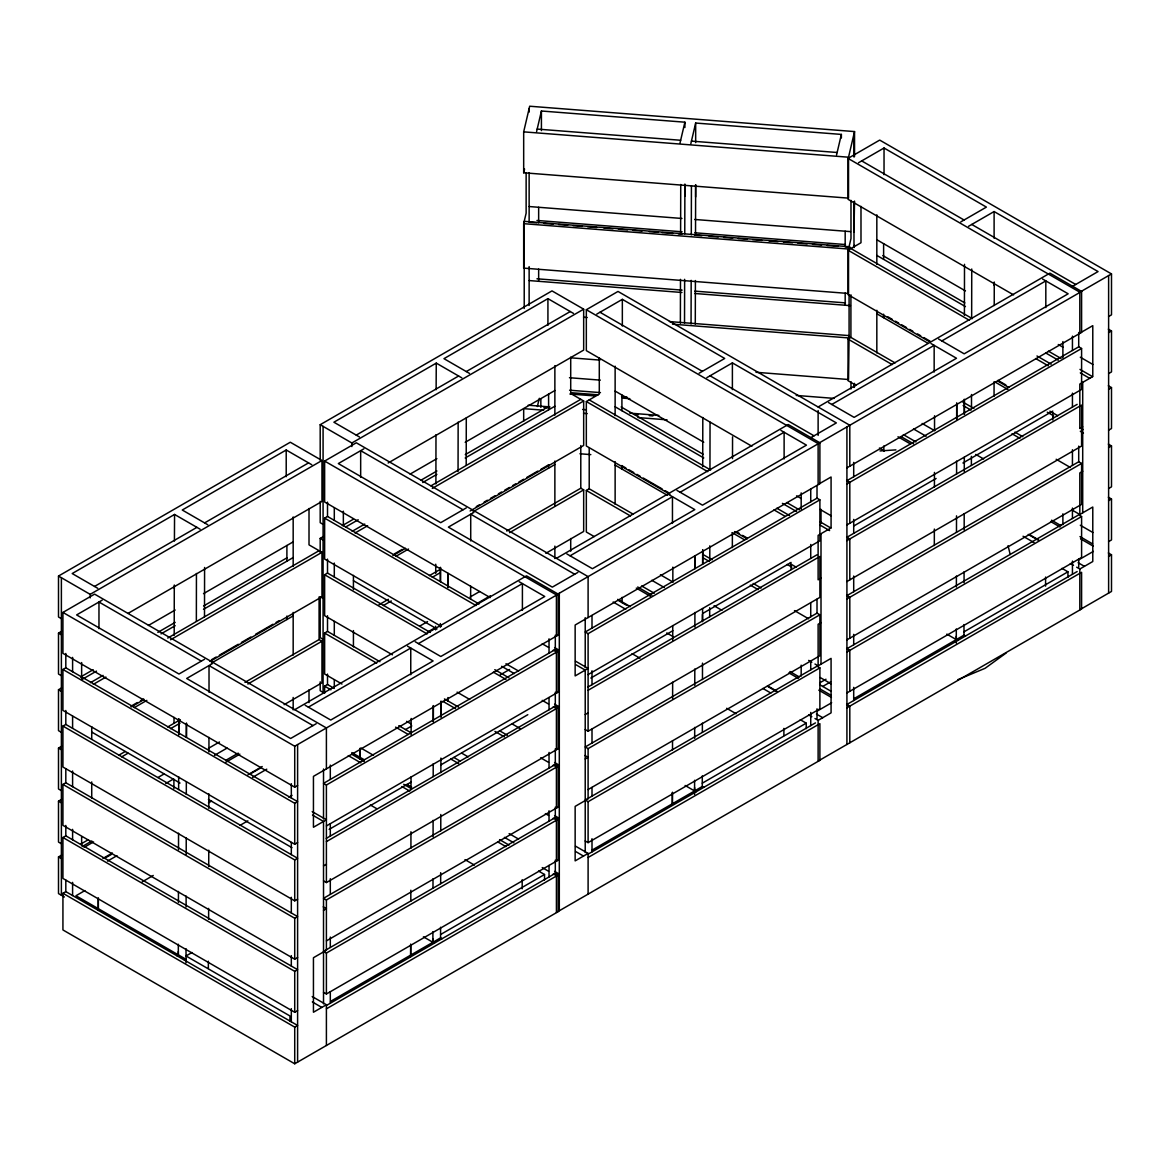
<?xml version="1.0" encoding="UTF-8"?>
<svg xmlns="http://www.w3.org/2000/svg" width="1170" height="1170" viewBox="0 0 1170 1170"><rect width="100%" height="100%" fill="white"/><g stroke="black" fill="none" stroke-linecap="round" stroke-linejoin="round"><path stroke-width="1.5" d="M98.309 910.435L98.324 897.858M173.906 788.536L173.921 779.41M174.023 722.855L174.037 717.385M174.198 635.295L174.286 586.038M176.743 955.671L178.323 954.852L178.337 944.234M178.425 902.362L178.44 891.438M178.513 849.566L178.542 833.186M178.63 789.487L178.659 776.748M178.732 734.877L178.761 718.658L178.747 734.482M186.03 948.709L186.015 962.778M186.103 906.969L186.118 896.074M186.205 854.334L186.235 837.998M186.308 794.43L186.337 781.721M186.425 736.983L186.454 723.016L186.396 737.173M196.355 621.007L196.443 573.49M204.501 616.692L204.589 567.479M208.626 919.298L208.64 908.388M208.728 866.546L208.757 850.181M208.83 808.353L208.86 793.801M208.947 751.959L208.962 737.407M360.009 759.096L360.024 748.303M410.714 955.861L410.728 945.331M410.816 901.178L410.831 890.224M410.919 848.192L410.948 831.753M411.021 789.735L411.05 776.938M411.123 734.921L411.153 718.468M432.9 931.642L432.885 942.289L434.45 943.122M432.988 887.869L433.002 878.743M433.075 836.784L433.105 820.36M433.192 776.573L433.207 763.805M433.295 721.846L433.324 705.583L433.309 721.437M435.62 629.899L435.635 626.242M435.723 573.344L435.737 564.218M435.898 483.941L435.986 434.684M440.344 627.222L440.359 623.581M440.432 581.709L440.461 567.318L440.447 581.417M330.51 1001.403L440.578 937.857L440.578 927.254M440.666 883.599L440.68 872.688M440.768 830.846L440.797 814.481M440.871 772.639L440.9 758.087M440.973 716.815L441.017 701.064L440.944 717.02M447.905 701.166L447.92 697.539M448.125 587.384L448.154 573.417L448.095 587.559M458.055 471.481L458.143 422.151M466.201 465.353L466.289 417.953M470.647 598.806L470.662 586.068M672.414 804.507L672.443 792.222M672.516 749.838L672.531 740.698M672.618 698.68L672.648 682.227M672.721 640.209L672.75 625.599M672.838 581.739L672.852 567.128M680.37 323.169L680.487 279.367M680.604 233.751L680.735 184.48M684.523 323.052L684.64 279.323M684.757 233.766L684.889 184.582M691.06 324.031L691.178 280.347M691.294 234.834L691.426 185.679M695.521 235.126L695.653 184.743M695.287 324.148L695.404 280.537M696.165 791.768L694.585 790.949L694.6 780.302M694.673 738.343L694.702 727.389M694.775 685.43L694.804 669.021M694.892 627.061L694.907 612.466M694.995 568.678L695.024 556.028L695.009 568.371M702.424 621.679L702.439 614.396M702.717 466.713L702.804 417.485M592.21 850.049L702.278 786.503L702.292 775.9M702.366 732.259L702.38 723.162M702.468 679.507L702.497 663.141M702.57 621.299L702.6 608.561M702.687 563.721L702.717 549.724L702.658 563.955M709.678 616.795L709.693 607.698M709.78 560.401L709.81 545.849M709.956 469.462L710.044 422.18M732.347 547.575L732.376 533.052M732.508 458.64L732.552 436.849M934.318 545.512L934.347 529.059M934.42 487.042L934.45 472.417M934.537 430.399L934.552 415.774M957.864 640.429L956.285 639.595L956.299 628.963M956.373 587.004L956.402 576.049M956.475 532.262L956.519 515.853M956.592 473.879L956.607 461.112M956.694 419.153L956.724 402.904L956.709 418.743M853.91 698.709L963.978 635.164L963.992 624.561M964.065 582.733L964.08 571.808M964.168 529.981L964.197 513.601M964.27 471.773L964.299 457.221M964.387 414.122L964.255 399.233M964.416 315.373L964.504 264.318M971.378 465.441L971.393 456.344M971.495 407.248L971.509 394.509M971.656 318.123L971.744 269.012M994.047 396.221L994.076 381.712M994.222 305.472L994.266 282.014L994.251 285.509M174.418 541.052L174.564 514.449L200.114 529.206M410.597 956.855L410.67 944.102M436.117 389.712L436.264 363.109L461.814 377.851M672.311 803.688L672.37 792.763M854.539 131.581L848.528 157.204L848.528 198.139L523.677 172.78L523.677 131.859L529.674 106.221L854.539 131.581L854.539 156.487M523.677 172.78L524.555 169.021M536.577 131.669L541.417 111.004L684.889 122.192L684.903 127.515M850.985 200.377L850.985 238.548L848.528 249.034L848.528 293.48L523.677 268.12L523.677 223.675L526.134 213.189L526.134 173.204M523.677 268.12L524.218 265.795M537.381 406.516L539.297 398.297M680.048 142.872L684.889 122.192M690.827 143.72L695.667 123.04L841.376 134.418L841.376 137.972M836.535 155.083L841.376 134.418M853.983 231.894L854.539 201.094M854.539 245.261L853.983 247.587L853.983 201.649M755.981 372.279L848.528 379.504L849.084 335.6L669.415 321.575M1006.127 653.035L985.096 668.304L957.894 679.638M320.2 460.293L320.2 424.71L551.991 290.891L583.669 309.173L583.669 350.093L388.147 462.984M61.381 618.652L58.5 616.985L58.5 576.049L290.292 442.231L321.969 460.512L321.969 501.447L128.013 613.416M436.264 363.109L333.889 422.209L359.453 436.966M573.476 313.399L547.926 298.642L443.956 358.663L469.506 373.42M174.564 514.449L72.189 573.549L97.754 588.305M311.776 464.739L286.211 449.997L182.257 510.018L207.807 524.76M356.236 435.108L458.611 376.009M466.303 371.563L570.258 311.542M94.536 586.448L196.911 527.348M204.604 522.902L308.558 462.881M320.2 424.71L351.877 442.991L583.669 309.173M58.5 576.049L90.178 594.345L321.969 460.512M1013.6 294.898L848.031 199.309L848.031 158.389L879.708 140.093L1111.5 273.926L1111.5 314.847L1108.619 316.514M751.9 446.253L586.331 350.649L586.331 309.728L618.009 291.447L849.8 425.266L849.8 466.201M490.201 597.592L324.631 502.003L324.631 461.068L356.309 442.786L588.101 576.62L588.101 617.541M297.604 785.509L294.723 787.176L62.931 653.343L62.931 612.422L94.595 594.126L326.401 727.959L326.401 768.88M858.487 162.762L884.037 148.005L986.412 207.105L960.848 221.861M596.788 314.101L622.338 299.344L724.713 358.459L699.148 373.201M363.87 448.827L338.32 463.569L440.695 522.683L466.245 507.926M102.17 600.166L76.62 614.923L178.995 674.022L204.545 659.266M61.381 675.704L58.5 674.037L58.5 633.116L61.659 631.288M441.309 626.433L324.631 559.055L324.631 518.134L327.512 516.467L479.071 603.969M62.931 669.474L65.812 667.807L297.604 801.64L294.723 803.307L62.931 669.474L62.931 710.409L294.723 844.228L297.604 842.561M410.129 474.099L436.878 458.655M465.192 442.304L554.872 390.531M148.415 625.453L175.178 610.009M203.492 593.658L293.173 541.871M320.2 552.62L320.2 538.39L323.359 536.562M342.283 525.637L353.311 519.261M421.112 480.124L436.893 471.013M465.265 454.633L548.847 406.385M61.381 732.318L58.5 730.65L58.5 689.73L61.659 687.901M80.569 676.977L93.19 669.708M157.848 632.37L175.193 622.367M203.565 605.972L287.147 557.724M345.603 527.041L358.195 519.772M422.706 482.523L436.878 474.347M465.192 457.997L554.872 406.224M82.339 679.287L96.496 671.112M161.007 633.877L175.178 625.701M203.492 609.336L293.173 557.563M352.155 531.341L364.762 524.058M430.999 485.828L580.788 399.336M90.441 682.68L103.062 675.397M167.72 638.074L319.088 550.675M355.022 533.008L367.643 525.725M432.3 488.402L583.669 401.003L583.669 445.448L470.135 510.983M93.322 684.348L105.943 677.064M170.586 639.741L321.969 552.342L321.969 596.788L210.015 661.43M930.018 341.991L848.031 294.65L848.031 250.204L860.988 242.731L860.988 206.373M669.898 494.252L586.331 446.004L586.331 401.559L599.289 394.071L599.289 357.713M392.433 654.82L324.631 615.669L324.631 574.748L327.512 573.081L430.282 632.429M62.931 726.087L65.812 724.435L297.604 858.254L294.723 859.921L62.931 726.087L62.931 767.023L294.723 900.841L297.604 899.189M394.319 553.936L402.202 549.373M476.307 506.595L479.466 504.767M484.19 502.032L487.349 500.219M490.493 498.391L495.232 495.671M498.391 493.842L501.535 492.029M504.694 490.201L509.418 487.466M512.577 485.652L515.736 483.824M518.88 482.011L523.619 479.276M526.763 477.462L537.805 471.086M540.964 469.272L548.847 464.709M61.381 790.657L58.5 788.99L58.5 748.069L61.659 746.241M131.04 706.183L137.343 702.541M140.502 700.728L143.647 698.899M211.448 659.763L216.187 657.028M219.346 655.2L238.256 644.275M241.415 642.462L250.877 636.992M255.601 634.272L272.946 624.253M276.105 622.425L279.264 620.612M131.172 706.943L143.793 699.66M392.871 555.604L405.493 548.321M395.957 556.306L408.549 549.037M473.06 511.787L554.872 464.548M134.257 707.645L146.85 700.377M211.361 663.141L293.173 615.903M968.541 226.307L994.105 211.551L1098.06 271.572L1072.51 286.328M706.841 377.647L732.391 362.89L836.36 422.911L810.81 437.668M473.938 512.372L448.388 527.114L552.342 587.135L577.892 572.393M212.238 663.712L186.688 678.468L290.643 738.489L316.192 723.733M341.976 684.026L324.631 674.008L324.631 633.087L327.512 631.42L379.928 661.693M62.931 784.426L65.812 782.759L297.604 916.593L294.723 918.26L62.931 784.426L62.931 825.347L294.723 959.181L297.604 957.513M378.948 604.758L388.411 599.289M429.419 575.625L440.447 569.249M506.683 531.004L580.788 488.226L583.669 489.879L583.669 531.458L545.834 553.308M118.828 755.191L125.146 751.549M167.72 726.965L180.326 719.682M244.983 682.359L319.088 639.566L321.969 641.233L321.969 682.812L284.12 704.662M383.409 605.504L391.292 600.956M432.3 577.278L440.183 572.73M509.564 532.672L583.669 489.879M121.709 756.844L128.013 753.202M170.586 728.632L180.048 723.162M247.864 684.026L321.969 641.233M855.913 385.222L848.031 380.674L848.031 339.095L850.912 337.428L895.065 362.919M594.214 536.577L586.331 532.028L586.331 490.449L589.212 488.782L633.365 514.273M61.381 843.745L58.5 842.078L58.5 801.157L61.659 799.329M419.679 626.14L427.562 621.592M470.135 597.007L479.598 591.552M157.979 777.494L164.283 773.853M208.435 748.361L219.477 741.985M324.631 693.284L324.631 686.176L327.512 684.509L334.298 688.428M62.931 837.515L65.812 835.848L297.604 969.681L294.723 971.349L62.931 837.515L62.931 878.436L294.723 1012.269L297.604 1010.602M427.43 632.151L435.298 627.603M476.205 603.983L490.376 595.808M165.73 783.49L173.599 778.957M214.505 755.337L227.097 748.069M818.122 406.984L1049.929 273.151L1081.592 291.447L1081.592 332.368L846.919 467.854M556.423 558.324L788.214 424.505L819.892 442.786L819.892 483.707L575.143 625.014L575.143 675.924L588.101 668.436L575.479 661.152M294.723 709.678L526.515 575.845L558.192 594.126L558.192 635.061L313.443 776.368L313.443 827.263L326.401 819.79L312.2 811.6M831.782 404.469L934.157 345.355L934.157 372.045M941.85 340.923L1045.819 280.902L1045.819 307.593M570.082 555.808L672.457 496.709L672.457 523.399M680.15 492.263L784.119 432.242L784.119 458.933M308.383 707.148L410.758 648.048L410.758 674.739M418.45 643.602L522.405 583.581L522.405 610.287M64.408 896.995L58.5 893.587L58.5 856.923L61.659 855.109M80.569 844.184L88.467 839.636M225.649 760.427L238.256 753.144M225.693 762.313L239.865 754.123M82.368 846.466L91.845 840.996M84.123 847.358L93.571 841.903M848.031 158.389L1079.822 292.207L1111.5 273.926M586.331 309.728L818.122 443.562L1081.592 291.447M324.631 461.068L556.423 594.901L819.892 442.786M62.931 612.422L294.723 746.241L558.192 594.126M102.916 858.473L112.379 853.003M247.996 774.716L262.182 766.525M249.605 774.291L260.632 767.929M104.934 858.136L111.209 854.509M107.523 861.12L116.985 855.665M208.435 802.869L211.595 801.04M252.588 777.377L266.775 769.173M62.931 893.295L65.812 891.628L297.604 1025.461L294.723 1027.114L62.931 893.295L62.931 929.945L294.723 1063.779L558.192 911.664L558.192 874.999L555.311 873.346L326.24 1005.6M84.883 890.589L75.948 895.752L186.015 959.298L184.436 960.117M559.304 634.169L556.423 635.822L556.423 594.901M142.213 881.829L153.241 875.452M239.982 825.391L247.864 820.828M288.858 797.165L292.017 795.351M405.493 729.583L411.796 725.941M500.102 674.958L509.564 669.489M846.919 480.665L1078.711 346.832L1081.592 348.499L1081.592 389.42L846.919 524.92M819.892 499.839L817.011 498.186L585.219 632.005L588.101 633.672L819.892 499.839L819.892 540.774L588.101 674.593M558.192 651.193L555.311 649.525L323.52 783.359L326.401 785.011L558.192 651.193L558.192 692.113L326.401 825.947M1108.619 332.646L1111.5 330.978L1111.5 371.914L1108.619 373.566M553.264 650.14L556.423 651.953L559.304 650.301L554.595 647.58M846.919 483.985L1081.592 348.499M559.304 691.221L556.423 692.889L556.423 651.953M854.115 525.798L936.117 478.457M962.925 462.984L1052.795 411.094M590.835 678.059L672.838 630.718M702.79 613.416L791.095 562.434M329.136 829.398L411.138 782.057M441.09 764.756L527.816 714.694M846.919 537.279L1077.146 404.367M587.94 687.053L817.011 554.799M326.24 838.407L555.311 706.139L558.192 707.806L558.192 748.727L326.401 882.56L323.52 880.893M1108.619 389.259L1111.5 387.592L1111.5 428.527L1108.619 430.18M846.919 540.598L1081.592 405.112L1081.592 446.048L846.919 581.534M326.401 841.625L559.304 706.914L554.595 704.194M588.101 690.285L819.892 556.467L819.892 597.387L588.101 731.206L585.219 729.553M1082.703 426.816L1079.822 428.483L1079.822 384.038L1092.78 376.55L1092.78 325.655L1079.822 333.143L1079.822 292.207M821.004 578.17L818.122 579.823L818.122 535.377L831.08 527.904L831.08 476.994L818.122 484.482L818.122 443.562M585.219 714.548L588.101 712.881M323.52 865.888L326.401 864.235M191.968 952.526L186.015 955.963L289.97 1015.984L289.97 1021.425M559.304 747.835L556.423 749.502L556.423 708.567L553.264 706.753M846.919 595.618L1078.711 461.784L1081.592 463.452L1081.592 504.372L846.919 639.858M819.892 614.791L817.011 613.139L585.219 746.957L588.101 748.624L819.892 614.791L819.892 655.726L588.101 789.545M558.192 766.145L555.311 764.478L323.52 898.311L326.401 899.964L558.192 766.145L558.192 807.066L326.401 940.899M1108.619 447.598L1111.5 445.931L1111.5 486.852L1108.619 488.519M846.919 598.938L1081.592 463.452M553.264 765.092L556.423 766.906L559.304 765.253L554.595 762.518M1082.703 471.261L1079.822 472.929L1079.822 514.507L1071.939 509.945M821.004 622.601L818.122 624.268L818.122 665.847L814.978 664.034M585.219 758.994L588.101 757.326L584.941 755.513M323.52 910.333L326.401 908.666L323.242 906.852M559.304 806.174L556.423 807.841L556.423 766.906M846.919 648.707L1078.711 514.873L1081.592 516.54L1081.592 557.461L846.919 692.947M1079.822 514.507L1092.78 507.019L1092.78 561.527L1079.822 569.015L1076.678 567.187M558.192 819.234L555.311 817.567L323.52 951.4L326.401 953.053L558.192 819.234L558.192 860.155L326.401 993.988L323.52 992.321M818.122 665.847L831.08 658.374L831.08 712.866L818.122 720.354L814.978 718.526M1108.619 500.687L1111.5 499.02L1111.5 539.94L1108.619 541.608M553.264 818.181L556.423 819.994L559.304 818.342L554.595 815.607M819.892 667.88L817.011 666.227L585.219 800.046L588.101 801.713L819.892 667.88L819.892 708.815L588.101 842.634L585.219 840.981M846.919 652.026L1081.592 516.54M819.702 682.87L826.005 679.229M822.729 686.439L830.612 681.891M559.304 859.263L556.423 860.93L556.423 819.994M816.777 711.331L831.665 702.731M1078.477 559.991L1093.365 551.392M963.978 631.844L1067.932 571.823L1067.932 577.263M702.278 783.183L806.232 723.162L806.232 728.603M440.578 934.523L544.533 874.502L544.533 879.942M588.101 894.143L588.101 853.413L575.143 860.886L575.143 806.393L588.101 798.905L588.101 748.624M326.401 1045.483L326.401 1004.752L313.443 1012.24L313.443 957.733L326.401 950.245L326.401 899.964M846.919 704.472L1077.146 571.56M587.94 854.246L815.446 722.899M1108.619 556.452L1111.5 554.799L1111.5 591.45L1079.822 609.745L1079.822 569.015M846.919 707.806L1081.592 572.305L1081.592 608.97L818.122 761.085L818.122 720.354M553.264 873.946L556.423 875.774L559.304 874.107L554.595 871.387M588.101 857.478L819.892 723.66L819.892 760.324L556.423 912.424L556.423 875.774M326.401 1008.832L558.192 874.999M880.001 450.933L895.913 449.88M537.191 129.08L680.662 140.268M691.441 141.117L837.135 152.495M523.677 131.859L848.528 157.204M529.132 206.534L681.949 218.468M694.644 219.463L850.473 231.616M536.942 220.457L682.125 231.792M694.834 232.786L845.457 244.545M537.074 222.841L529.132 222.227L529.132 172.721M544.094 223.397L553.161 224.099M558.602 224.523L567.669 225.24M573.11 225.664L582.177 226.366M587.632 226.79L596.7 227.506M603.954 228.062L613.021 228.779M618.462 229.203L627.529 229.905M632.97 230.329L642.037 231.046M649.291 231.602L658.359 232.318M661.986 232.596L672.867 233.444M678.308 233.868L681.949 234.161M694.644 235.141L701.898 235.711M709.152 236.281L718.219 236.983M723.66 237.408L732.727 238.124M738.168 238.548L747.235 239.25M752.676 239.674L761.743 240.391M768.997 240.947L778.079 241.663M783.52 242.088L792.587 242.79M798.028 243.214L807.095 243.93M812.536 244.355L821.603 245.056M827.044 245.481L837.925 246.329M850.473 247.309L845.179 246.899L845.179 231.207M523.677 223.675L848.528 249.034M536.942 278.796L682.125 290.131M694.834 291.125L845.457 302.884M529.132 280.566L681.949 292.485M694.644 293.48L850.473 305.648M583.567 317.245L587.194 317.523M672.501 324.178L848.528 337.925M570.858 357.83L599.903 360.097M569.483 377.72L600.327 380.133M796.214 395.431L834.298 398.4M569.6 390.21L600.459 392.623M571.092 392.696L598.119 394.802M621.548 396.645L626.944 397.054M569.892 393.997L595.325 395.972M622.572 398.107L629.826 398.663M528.182 405.215L549.958 406.911M582.631 409.456L586.258 409.749M629.811 413.142L658.842 415.409M543.977 407.365L549.417 407.789M634.74 414.487L638.381 414.78M649.262 415.628L652.904 415.92M543.64 410.202L523.677 408.652L523.677 421.054M583.567 413.332L587.194 413.61M638.016 417.573L667.046 419.84M579.94 453.77L590.821 454.618M963.978 635.164L965.557 635.983M702.278 786.503L703.843 787.337M440.578 937.857L442.143 938.676M861.69 160.904L964.065 220.004M971.758 224.45L1075.713 284.471M1042.602 279.045L1068.151 293.802L964.197 353.823L938.647 339.066M1108.341 329.165L1111.5 330.978M876.827 239.748L965.44 290.906M1058.28 344.506L1063.004 347.227M1080.305 357.216L1092.897 364.484M882.853 255.586L964.855 302.928M1048.422 351.175L1061.044 358.459M1079.968 369.384L1092.575 376.667M1108.341 385.778L1111.5 387.592M876.827 255.426L965.44 306.598M1045.688 352.93L1058.28 360.199M1080.305 372.908L1089.753 378.363M850.912 248.552L972.328 318.649M1036.971 355.972L1051.172 364.162M848.031 250.204L969.447 320.317M1035.669 358.546L1048.291 365.83M887.591 316.661L892.315 319.381M895.474 321.209L898.619 323.022M901.778 324.851L906.516 327.585M909.66 329.399L912.819 331.227M917.543 333.947L920.702 335.775M923.861 337.589L930.165 341.23M997.966 380.382L1005.849 384.93M1079.968 427.723L1083.113 429.551M1108.341 444.117L1111.5 445.931M997.834 381.142L1008.862 387.519M1049.87 411.182L1057.753 415.73M930.954 343.512L956.504 358.254L854.129 417.368L828.579 402.612M876.827 313.765L927.678 343.132M995.334 382.195L1007.926 389.464M1047.267 412.176L1053.556 415.803M1080.305 431.247L1083.449 433.061M962.866 402.07L973.908 408.447M1014.902 432.11L1022.785 436.673M848.031 339.095L892.183 364.587M963.144 405.551L971.027 410.114M1012.021 433.778L1019.904 438.326M1056.174 459.269L1070.36 467.459M1108.341 497.206L1111.5 499.02M922.135 423.467L934.757 430.75M975.751 454.413L983.634 458.962M913.507 428.966L926.099 436.234M1080.305 525.257L1092.897 532.525M903.357 434.626L915.964 441.909M1051.581 520.197L1061.044 525.666M1079.968 536.591L1092.575 543.875M1108.341 552.971L1111.5 554.799M1050.587 521.528L1060.035 526.983M1080.51 538.814L1093.116 546.083M900.973 436.571L913.594 443.854M897.99 436.761L910.582 444.03M879.431 448.008L884.169 450.728M1029.234 534.485L1038.697 539.955M1078.126 562.712L1084.429 566.353M1028.24 534.427L1037.688 539.882M1023.063 536.24L1034.104 542.602M1070.36 563.545L1073.519 565.373M1061.98 568.371L1067.932 571.823M599.991 312.244L702.366 371.358M710.058 375.789L814.013 435.81M780.902 430.384L806.452 445.141L702.497 505.162L676.947 490.405M846.641 480.504L849.8 482.332L849.8 523.253M615.127 391.087L703.74 442.245M796.58 495.846L801.304 498.581M820.185 509.476L831.197 515.838M621.153 406.941L703.155 454.282M786.723 502.53L799.344 509.813M819.834 521.644L830.875 528.021M846.641 537.118L849.8 538.946L849.8 579.867M615.127 406.78L703.74 457.938M782.408 503.363L796.58 511.539M820.185 525.169L829.618 530.61M589.212 399.891L710.629 469.989M776.851 508.233L789.472 515.517M586.331 401.559L707.748 471.656M773.97 509.886L785.011 516.262M583.669 401.003L570.711 393.515L570.711 357.157M946.808 634.125L956.285 639.595M622.732 466.186L625.891 468M629.036 469.828L633.774 472.548M636.919 474.376L640.078 476.19M643.237 478.018L662.161 488.943M665.306 490.756L668.465 492.585M736.266 531.736L739.425 533.549M742.57 535.377L747.308 538.098M846.641 595.457L849.8 597.27L849.8 638.206M734.555 531.575L747.162 538.858M789.735 563.443L796.053 567.084M669.255 494.851L694.804 509.608L592.429 568.708L566.88 553.951M615.127 465.119L667.543 495.378M732.069 532.628L744.646 539.897M787.132 564.423L791.856 567.143M702.746 554.331L712.208 559.786M753.202 583.464L761.085 588.013M586.331 490.449L630.484 515.941M703.009 557.812L709.327 561.454M750.321 585.117L758.204 589.68M794.474 610.608L808.66 618.813M846.641 648.546L849.8 650.359L849.8 691.294M660.436 574.806L673.057 582.09M714.051 605.767L721.934 610.316M808.66 660.392L811.819 662.205M651.807 580.305L664.399 587.574M820.185 677.518L831.197 683.88M819.658 684.669L831.08 691.265M641.657 585.965L654.264 593.248M789.882 671.551L799.344 677.006M819.834 688.837L830.875 695.214M846.641 704.325L849.8 706.139L849.8 742.804M788.887 672.882L798.335 678.337M818.81 690.154L831.417 697.422M637.694 587.004L651.895 595.208M636.29 588.101L650.462 596.29M463.042 509.784L360.667 450.669L360.667 477.36M574.689 574.236L470.72 514.215L470.72 540.906M617.731 599.347L630.352 606.63M767.535 685.839L776.997 691.294M816.411 714.051L822.729 717.693M768.12 686.688L775.988 691.236M618.769 600.766L626.667 605.329M613.139 602.009L625.745 609.292M666.754 632.955L673.057 636.597M762.942 688.486L770.825 693.035M808.66 714.885L811.819 716.713M800.28 719.726L806.232 723.162M519.202 581.739L544.752 596.481L440.797 656.502L415.233 641.76M632.063 653.664L639.946 658.213M726.672 708.289L736.135 713.744M324.631 518.134L476 605.534M542.236 643.763L548.54 647.405M575.757 664.648L585.219 670.103L585.219 852.52M323.081 524.35L320.2 522.697L320.2 501.345M320.2 538.39L323.081 540.043M321.969 552.342L309.012 544.869L309.012 508.511M505.966 663.756L518.573 671.039M353.428 580.715L436.995 628.977M501.652 666.3L514.259 673.584M494.793 669.664L508.965 677.839M324.631 574.748L427.123 633.921M493.345 672.165L505.966 679.448M542.236 700.377L548.54 704.018M685.108 785.48L694.585 790.949M407.555 646.191L433.105 660.948L330.73 720.047L305.18 705.305M323.081 598.382L320.2 596.715L320.2 637.65L323.081 639.303M457.09 692.143L469.697 699.426M512.27 724.011L520.153 728.559M444.439 698.929L458.611 707.104M499.517 730.723L507.385 735.272M324.631 633.087L376.667 663.127M442.889 701.356L455.51 708.64M494.925 731.411L504.387 736.866M540.657 757.809L548.54 762.357M406.619 721.349L411.357 724.084M461.814 753.217L468.117 756.858M398.809 725.678L411.401 732.947M453.887 757.473L460.176 761.114M324.631 686.176L330.934 689.817M395.592 727.14L408.198 734.424M450.772 759.008L458.655 763.557M545.381 813.618L548.54 815.446M575.479 846.129L588.101 853.413M575.611 851.511L583.494 856.074M360.901 748.039L373.508 755.323M509.125 833.61L518.573 839.08M201.328 661.123L98.967 602.023L98.967 628.714M312.99 725.59L209.02 665.569L209.02 692.26M504.416 837.369L513.864 842.824M351.819 752.588L364.426 759.856M406.955 784.412L411.679 787.147M351.658 754.226L364.279 761.509M403.723 784.295L411.621 788.843M499.575 839.621L509.009 845.076M348.28 755.601L360.901 762.884M401.895 786.547L409.778 791.11M498.084 842.093L505.966 846.641M542.236 867.584L548.54 871.226M538.58 871.065L544.533 874.502M370.363 805.004L376.667 808.645M464.973 859.628L474.435 865.098M58.5 633.116L61.381 634.769M312.478 815.081L323.52 821.442L323.52 1003.875M58.5 689.73L61.381 691.397M91.728 732.069L180.019 783.052M208.406 799.432L291.988 847.68M423.408 936.819L432.885 942.289L432.885 938.94M58.5 748.069L61.381 749.721M58.5 801.157L61.381 802.81M312.2 996.562L326.401 1004.752M312.332 1001.944L321.794 1007.414M58.5 856.923L61.381 858.59M1008.028 545.703L1010.222 554.536M1108.619 275.579L1108.619 593.117M1082.703 382.371L1082.703 512.84M1078.711 332.499L1078.711 346.832M1078.711 446.121L1078.711 461.784M1078.711 559.099L1078.711 567.348M1072.437 336.126L1072.437 350.459M1072.437 393.135L1072.437 407.087M1072.437 449.748L1072.437 465.411M1072.437 508.072L1072.437 518.5M1072.437 561.073L1072.437 574.28M1062.886 341.552L1062.886 357.918M1062.886 513.835L1062.886 524.73M1052.795 412.864L1052.795 419.971M1045.585 577.059L1045.585 586.126M994.105 211.551L994.105 238.241M964.416 400.242L964.358 414.341M956.285 636.261L956.285 643.091M884.037 148.005L884.037 174.696M883.818 445.989L883.818 451.21M883.613 243.667L883.613 259.36M883.613 314.203L883.613 317.684M876.827 214.827L876.827 264.332M876.827 310.284L876.827 352.916M854.539 383.365L854.539 386.934M853.983 133.906L853.983 157.043M853.983 383.921L853.983 387.475M853.705 462.399L853.705 476.746M853.705 519.407L853.705 533.359M853.705 576.02L853.705 591.698M853.705 634.359L853.705 644.787M853.705 687.36L853.705 700.552M850.912 294.767L850.912 337.428M850.985 381.742L850.985 389.01M849.084 250.263L849.084 246.709L524.218 221.349L524.218 308.456M849.084 294.708L849.084 339.212M846.919 426.933L846.919 744.456M845.179 293.041L845.179 305.238M821.004 509.359L821.004 523.575M821.004 533.725L821.004 664.18M818.122 410.538L818.122 435.445M817.011 485.638L817.011 498.186M817.011 599.201L817.011 613.139M817.011 708.801L817.011 718.702M810.737 489.265L810.737 501.813M810.737 544.474L810.737 558.426M810.737 602.828L810.737 616.765M810.737 661.167L810.737 669.854M810.737 712.428L810.737 725.619M801.172 492.906L801.172 509.272M801.172 665.174L801.172 676.07M791.095 564.218L791.095 569.541M783.885 728.398L783.885 735.652M732.391 362.89L732.391 389.581M695.667 123.04L695.667 142.608M695.623 184.918L695.623 196.984M694.585 787.6L694.585 794.43M684.903 184.085L684.903 196.15M622.338 299.344L622.338 326.035M622.118 597.329L622.118 602.565M621.913 395.007L621.913 410.699M621.913 465.558L621.913 469.038M615.127 366.181L615.127 415.672M615.127 461.623L615.127 504.255M592.005 615.537L592.005 628.085M592.005 670.761L592.005 684.699M592.005 729.115L592.005 743.038M592.005 787.439L592.005 796.126M592.005 838.7L592.005 851.906M589.212 447.891L589.212 488.782M588.101 633.672L588.101 731.206M588.101 801.713L588.101 842.634M585.219 617.672L585.219 667.602M580.788 445.551L580.788 488.226M570.711 538.522L570.711 551.231M559.304 593.234L559.304 910.772M555.311 635.193L555.311 649.525M555.311 692.201L555.311 706.139M555.311 748.815L555.311 764.478M555.311 807.139L555.311 817.567M555.311 860.14L555.311 873.346M554.872 365.625L554.872 415.116M554.872 461.068L554.872 505.484M554.872 546.112L554.872 558.573M549.037 638.82L549.037 653.153M549.037 697.569L549.037 709.766M549.037 752.442L549.037 768.105M549.037 810.766L549.037 821.194M549.037 865.42L549.037 876.973M548.598 394.158L548.598 409.851M548.598 464.695L548.598 468.19M547.926 298.642L547.926 325.333M541.417 111.004L541.417 130.572M540.847 398.692L540.847 407.394M538.653 207.28L538.653 222.973M538.653 269.115L538.653 281.312M529.132 108.547L529.132 112.115M529.132 266.628L529.132 305.472M522.186 879.738L522.186 888.805M359.994 748.917L359.994 759.374M353.428 575.391L353.428 589.607M353.428 630.586L353.428 646.864M351.877 442.991L351.877 446.56M343.351 511.188L343.351 525.74M334.298 507.839L334.298 520.387M334.298 563.062L334.298 577M334.298 621.416L334.298 635.339M334.298 679.741L334.298 686.688M330.306 765.092L330.306 779.439M330.306 823.841L330.306 836.053M330.306 878.714L330.306 894.377M330.306 937.053L330.306 947.466M330.306 991.692L330.306 1003.246M327.512 502.135L327.512 516.467M327.512 559.143L327.512 573.081M327.512 615.756L327.512 631.42M327.512 674.081L327.512 684.509M326.401 785.011L326.401 882.56M326.401 953.053L326.401 993.988M323.52 769.012L323.52 818.942M323.081 426.377L323.081 692.391L320.2 690.739L320.2 681.832M319.088 596.905L319.088 639.566M309.012 689.861L309.012 702.585M297.604 744.588L297.604 1062.111M294.723 746.241L294.723 787.176M294.723 803.307L294.723 844.228M294.723 859.921L294.723 900.841M294.723 918.26L294.723 959.181M294.723 971.349L294.723 1012.269M294.723 1027.114L294.723 1063.779M293.173 516.965L293.173 566.455M293.173 612.422L293.173 655.054M293.173 697.466L293.173 709.912M291.315 783.681L291.315 798.013M291.315 842.429L291.315 854.626M291.315 897.302L291.315 912.966M291.315 955.627L291.315 966.054M291.315 1008.628L291.315 1021.819M286.899 545.498L286.899 561.191M286.899 616.049L286.899 619.53M286.211 449.997L286.211 476.687M208.348 961.199L208.348 968.467M178.323 951.517L178.323 954.852M174.315 585.015L174.315 588.466M98.295 898.531L98.295 908.973M91.728 726.731L91.728 739.177M91.728 781.926L91.728 798.203M90.178 594.345L90.178 597.899M81.637 662.542L81.637 678.892M81.637 836.623L81.637 845.705M72.599 657.394L72.599 671.741M72.599 716.142L72.599 728.354M72.599 771.015L72.599 786.693M72.599 829.355L72.599 839.768M72.599 882.356L72.599 895.547M65.812 653.474L65.812 667.807M65.812 710.482L65.812 724.435M65.812 768.836L65.812 782.759M65.812 825.435L65.812 835.848M65.812 880.074L65.812 891.628M61.381 577.717L61.381 895.255"/></g></svg>
